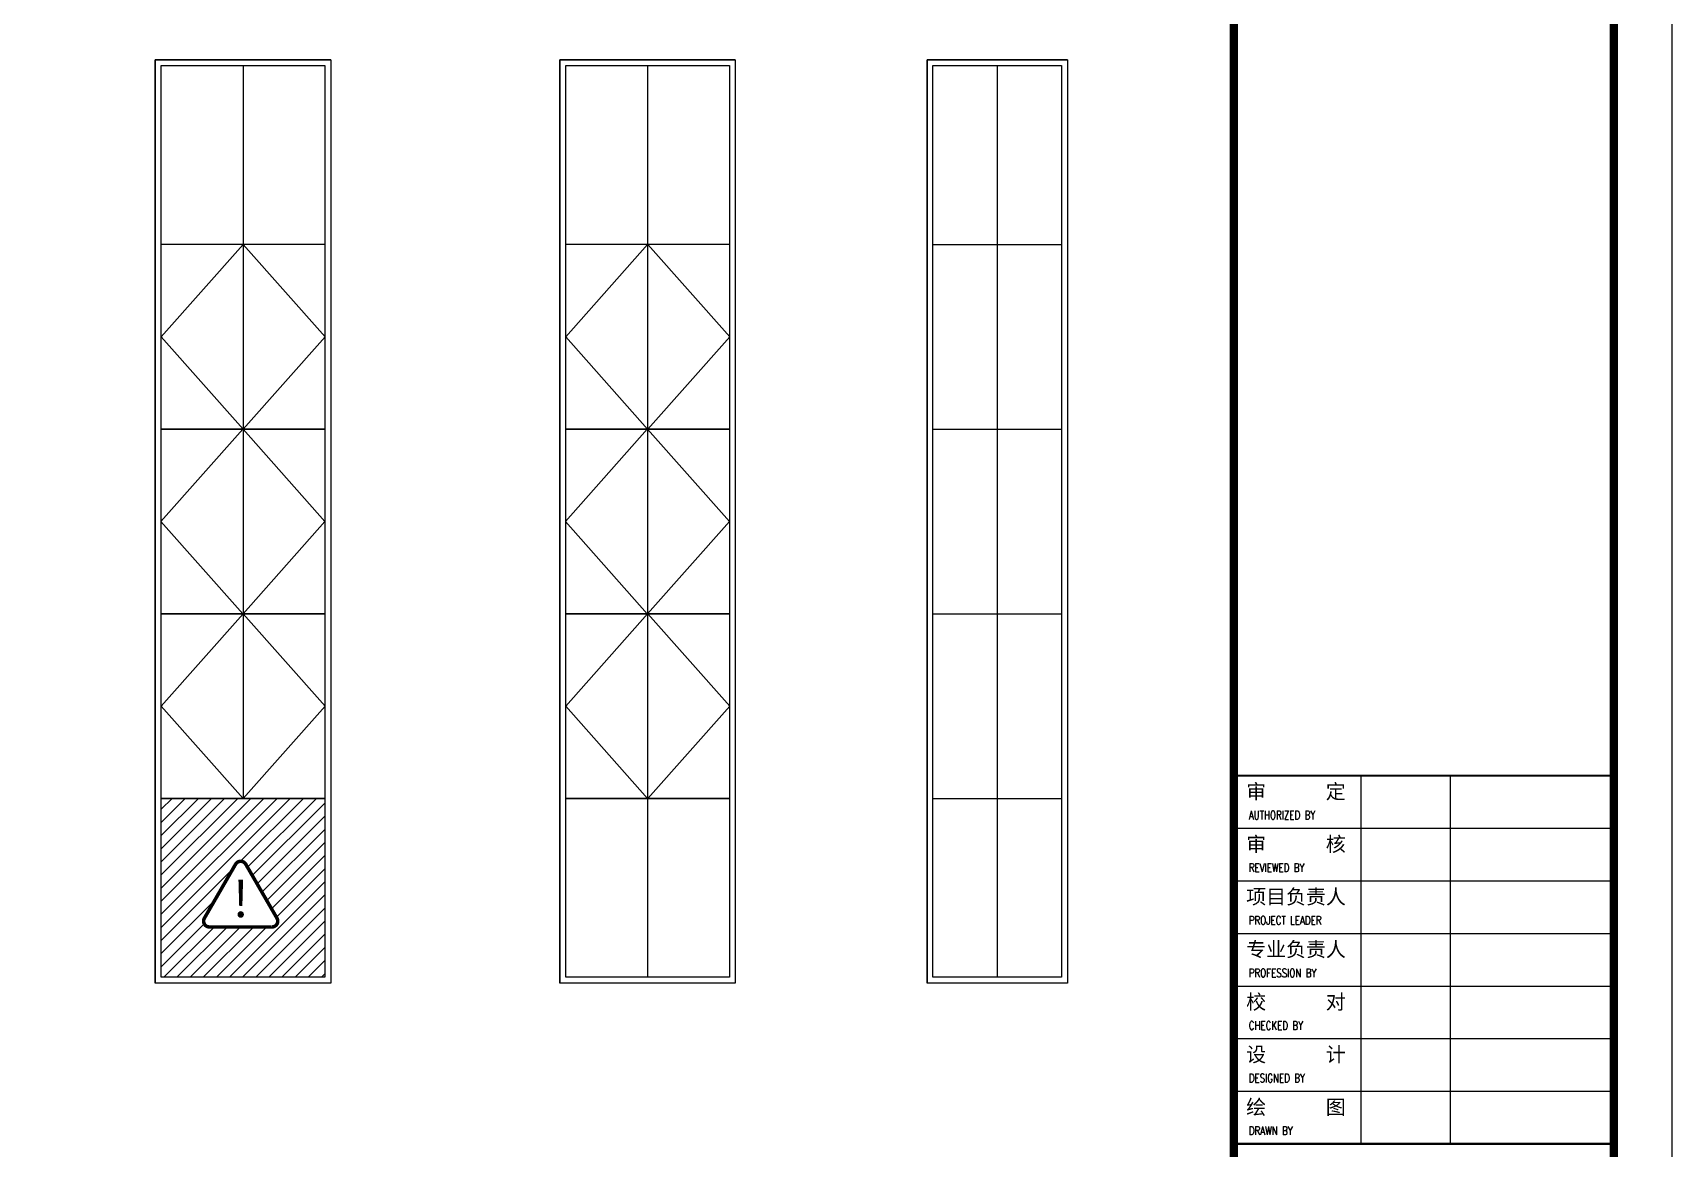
# Model space of a CAD drawing. Extents: x -248860 to 1018944, y -1060852 to 188626.
# Drawn here: x 959246 to 987292, y 40587 to 59675 of the extents above; entities that cross this region are included whole.
import ezdxf

# ---------------------------------------------------------------- set-up
doc = ezdxf.new("R2010")
doc.units = 0
doc.header["$LTSCALE"] = 1000
doc.header["$MEASUREMENT"] = 0
doc.layers.get('0').update_dxf_attribs({"linetype": 'CONTINUOUS'})
for name, color, linetype in [('WALL', 6, 'CONTINUOUS'), ('图框', 4, 'CONTINUOUS'), ('建筑', 4, 'CONTINUOUS'), ('立面图', 40, 'CONTINUOUS')]:
    doc.layers.add(name, color=color, linetype=linetype)
doc.styles.add('iIcon2', font='')
doc.styles.add('MIMI-TKWZ', font='romanc.shx', dxfattribs={"width": 0.75, "oblique": 15, "bigfont": 'bigfont.shx'})
doc.styles.add('黑体', font='simhei.ttf')
doc.styles.get('iIcon2').set_extended_font_data('SimSun')

# ---------------------------------------------------------------- blocks, each defined once
blk = doc.blocks.new('sadf f')
at = {"layer": '图框'}
for p, q in [((727351, 367463), (733851, 367463)), ((727351, 367463), (733851, 367463)), ((729523, 367463), (729523, 361163)), ((731051, 367463), (731051, 361163)), ((727351, 366563), (733851, 366563)), ((727351, 365663), (733851, 365663)), ((727351, 364763), (733851, 364763)), ((727351, 363863), (733851, 363863)), ((727351, 362963), (733851, 362963)), ((727351, 362063), (733851, 362063))]:
    blk.add_line(p, q, dxfattribs=at)
blk.add_lwpolyline([(650751, 339863), (734851, 339863), (734851, 399263), (650751, 399263)], close=True, dxfattribs=at)
at = {"layer": '图框', "const_width": 140}
for points in [[(653251, 398263), (733851, 398263), (733851, 340863), (653251, 340863)], [(733851, 398263), (727351, 398263), (727351, 340863), (733851, 340863)]]:
    blk.add_lwpolyline(points, close=True, dxfattribs=at)
at = {"layer": '图框', "const_width": 35}
for points in [[(727351, 367463), (733851, 367463)], [(727351, 361163), (733851, 361163)]]:
    blk.add_lwpolyline(points, dxfattribs=at)
at = {"layer": '图框', "style": 'iIcon2'}
for s, p in [('审      定', (727563, 367067)), ('审      核', (727563, 366167)), ('项目负责人', (727563, 365267)), ('专业负责人', (727563, 364367)), ('校      对', (727563, 363467)), ('设      计', (727563, 362567)), ('绘      图', (727563, 361667))]:
    blk.add_text(s, height=250, dxfattribs=at).set_placement(p)
at = {"layer": '图框', "style": 'MIMI-TKWZ', "width": 0.75}
for s, p in [('AUTHORIZED BY', (727607, 366715)), ('REVIEWED BY', (727607, 365815)), ('PROJECT LEADER', (727607, 364915)), ('PROFESSION BY', (727607, 364015)), ('CHECKED BY', (727607, 363115)), ('DESIGNED BY', (727607, 362215)), ('DRAWN BY', (727607, 361315))]:
    blk.add_text(s, height=145, dxfattribs=at).set_placement(p)
blk = doc.blocks.new('sadfvbgnvmm')
at = {"color": 2, "const_width": 30}
for points in [[(244182, 36838), (243915, 36376)], [(244269, 36838), (244536, 36376)], [(244492, 36301), (243959, 36301)]]:
    blk.add_lwpolyline(points, dxfattribs=at)
for points in [[(244269, 36838, 0.57735), (244182, 36838)], [(243915, 36376, 0.57735), (243959, 36301)], [(244492, 36301, 0.57735), (244536, 36376)]]:
    blk.add_lwpolyline(points, format="xyb", dxfattribs=at)
at = {"color": 2, "style": '黑体'}
blk.add_text('!', height=315, dxfattribs=at).set_placement((244119, 36385))

msp = doc.modelspace()

# ---------------------------------------------------------------- hatches: boundary and pattern name
at = {"layer": '立面图'}
h = msp.add_hatch(dxfattribs=at)
h.set_pattern_fill('ANSI31,_O', color=256, scale=100)
h.set_pattern_definition([(45, (471510.07, 642392.15), (-112.2532, 112.2532), [])])
h.paths.add_polyline_path([(964242.1, 46574.2), (961442.1, 46574.2), (961442.1, 43514.2), (964242.1, 43514.2)])
h.paths.add_polyline_path([(962888.8, 45447.4), (963422.6, 44522.8, -0.5773503), (963336, 44372.8), (962268.4, 44372.8, -0.5773503), (962181.8, 44522.8), (962715.6, 45447.4, -0.5773503)], flags=16)
h.paths.add_polyline_path([(962426.9, 44377.6), (963205.6, 44377.6), (963205.6, 45354.5), (962426.9, 45354.5)], flags=8)

# ---------------------------------------------------------------- linework, layer by layer
for p, q in [((961342.1, 59214.2), (961342.1, 43414.2)), ((964342.1, 59214.2), (961342.1, 59214.2)), ((961342.1, 59214.2), (961342.1, 43414.2)), ((964342.1, 59214.2), (964342.1, 43414.2)), ((964342.1, 59214.2), (964342.1, 43414.2)), ((968263.2, 59214.2), (968263.2, 43414.2)), ((971263.2, 59214.2), (968263.2, 59214.2)), ((968263.2, 59214.2), (968263.2, 43414.2)), ((971263.2, 59214.2), (971263.2, 43414.2)), ((971263.2, 59214.2), (971263.2, 43414.2)), ((974544.5, 59214.2), (974544.5, 43414.2)), ((976944.5, 59214.2), (974544.5, 59214.2)), ((974544.5, 59214.2), (974544.5, 43414.2)), ((976944.5, 59214.2), (976944.5, 43414.2)), ((976944.5, 59214.2), (976944.5, 43414.2))]:
    msp.add_line(p, q)
at = {"layer": '建筑'}
for p, q in [((961342.1, 59214.2), (961342.1, 43414.2)), ((964342.1, 59214.2), (961342.1, 59214.2)), ((961342.1, 59214.2), (961342.1, 43414.2)), ((964342.1, 59214.2), (964342.1, 43414.2)), ((964342.1, 59214.2), (964342.1, 43414.2)), ((968263.2, 59214.2), (968263.2, 43414.2)), ((971263.2, 59214.2), (968263.2, 59214.2)), ((968263.2, 59214.2), (968263.2, 43414.2)), ((971263.2, 59214.2), (971263.2, 43414.2)), ((971263.2, 59214.2), (971263.2, 43414.2)), ((974544.5, 59214.2), (974544.5, 43414.2)), ((976944.5, 59214.2), (974544.5, 59214.2)), ((974544.5, 59214.2), (974544.5, 43414.2)), ((976944.5, 59214.2), (976944.5, 43414.2)), ((976944.5, 59214.2), (976944.5, 43414.2)), ((962842.1, 59114.2), (962842.1, 46574.2)), ((969763.2, 59114.2), (969763.2, 43514.2)), ((975744.5, 59114.2), (975744.5, 43514.2)), ((974644.5, 56054.2), (976844.5, 56054.2)), ((961442.1, 52894.2), (964242.1, 52894.2)), ((968363.2, 52894.2), (971163.2, 52894.2)), ((974644.5, 52894.2), (976844.5, 52894.2)), ((961442.1, 49734.2), (964242.1, 49734.2)), ((961442.1, 49734.2), (964242.1, 49734.2)), ((968363.2, 49734.2), (971163.2, 49734.2)), ((968363.2, 49734.2), (971163.2, 49734.2)), ((974644.5, 49734.2), (976844.5, 49734.2)), ((974644.5, 49734.2), (976844.5, 49734.2)), ((961442.1, 46574.2), (964242.1, 46574.2)), ((961442.1, 46574.2), (964242.1, 46574.2)), ((968363.2, 46574.2), (971163.2, 46574.2)), ((968363.2, 46574.2), (971163.2, 46574.2)), ((974644.5, 46574.2), (976844.5, 46574.2)), ((974644.5, 46574.2), (976844.5, 46574.2))]:
    msp.add_line(p, q, dxfattribs=at)
for points in [[(961342.1, 59214.2), (964342.1, 59214.2), (964342.1, 43414.2), (961342.1, 43414.2)], [(968263.2, 59214.2), (971263.2, 59214.2), (971263.2, 43414.2), (968263.2, 43414.2)], [(974544.5, 59214.2), (976944.5, 59214.2), (976944.5, 43414.2), (974544.5, 43414.2)], [(961442.1, 59114.2), (964242.1, 59114.2), (964242.1, 43514.2), (961442.1, 43514.2)], [(968363.2, 59114.2), (971163.2, 59114.2), (971163.2, 43514.2), (968363.2, 43514.2)], [(974644.5, 59114.2), (976844.5, 59114.2), (976844.5, 43514.2), (974644.5, 43514.2)]]:
    msp.add_lwpolyline(points, close=True, dxfattribs=at)
at = {"layer": '立面图'}
for p, q in [((964242.1, 56054.2), (961442.1, 56054.2)), ((962842.1, 56054.2), (961442.1, 54474.2)), ((962847.5, 56054.2), (964247.5, 54474.2)), ((971163.2, 56054.2), (968363.2, 56054.2)), ((969763.2, 56054.2), (968363.2, 54474.2)), ((969768.7, 56054.2), (971168.7, 54474.2)), ((961442.1, 54474.2), (962842.1, 52894.2)), ((964247.5, 54474.2), (962847.5, 52894.2)), ((968363.2, 54474.2), (969763.2, 52894.2)), ((971168.7, 54474.2), (969768.7, 52894.2)), ((962836.6, 52894.2), (961436.6, 51314.2)), ((964242.1, 52894.2), (961442.1, 52894.2)), ((962842.1, 52894.2), (964242.1, 51314.2)), ((969757.7, 52894.2), (968357.7, 51314.2)), ((971163.2, 52894.2), (968363.2, 52894.2)), ((969763.2, 52894.2), (971163.2, 51314.2)), ((961436.6, 51314.2), (962836.6, 49734.2)), ((964242.1, 51314.2), (962842.1, 49734.2)), ((968357.7, 51314.2), (969757.7, 49734.2)), ((971163.2, 51314.2), (969763.2, 49734.2)), ((964242.1, 49734.2), (961442.1, 49734.2)), ((962842.1, 49734.2), (961442.1, 48154.2)), ((962847.5, 49734.2), (964247.5, 48154.2)), ((971163.2, 49734.2), (968363.2, 49734.2)), ((969763.2, 49734.2), (968363.2, 48154.2)), ((969768.7, 49734.2), (971168.7, 48154.2)), ((961442.1, 48154.2), (962842.1, 46574.2)), ((964247.5, 48154.2), (962847.5, 46574.2)), ((968363.2, 48154.2), (969763.2, 46574.2)), ((971168.7, 48154.2), (969768.7, 46574.2)), ((964242.1, 46574.2), (961442.1, 46574.2)), ((971163.2, 46574.2), (968363.2, 46574.2))]:
    msp.add_line(p, q, dxfattribs=at)

# ---------------------------------------------------------------- block references
at = {"xscale": 2, "yscale": 2, "zscale": 2}
msp.add_blockref('sadfvbgnvmm', (474351.1, -28228.6), dxfattribs=at)
at = {"layer": 'WALL'}
msp.add_blockref('sadf f', (252440.6, -320500.6), dxfattribs=at)

doc.saveas('drawing.dxf')
